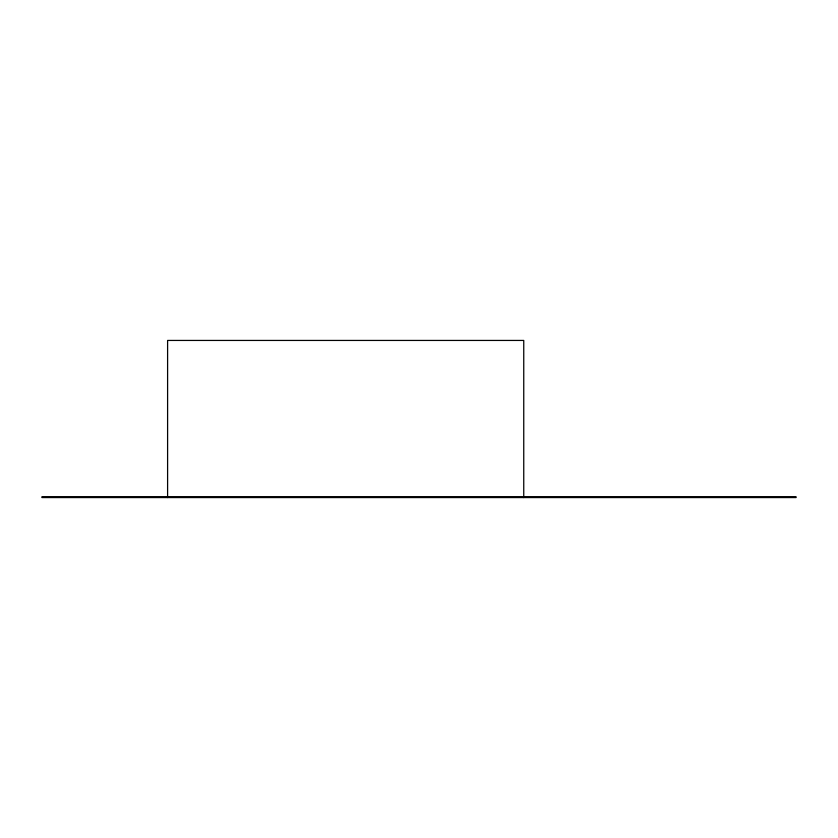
<?xml version="1.0" encoding="UTF-8"?>
<svg xmlns="http://www.w3.org/2000/svg" width="838" height="838" viewBox="0 0 838 838"><rect width="100%" height="100%" fill="white"/><g stroke="black" fill="none" stroke-linecap="round" stroke-linejoin="round"><path stroke-width="1.26" d="M41.9 496.725L796.1 496.725M41.9 497.563L796.1 497.563M523.75 497.563L523.75 340.438L167.6 340.438L167.6 497.563"/></g></svg>
